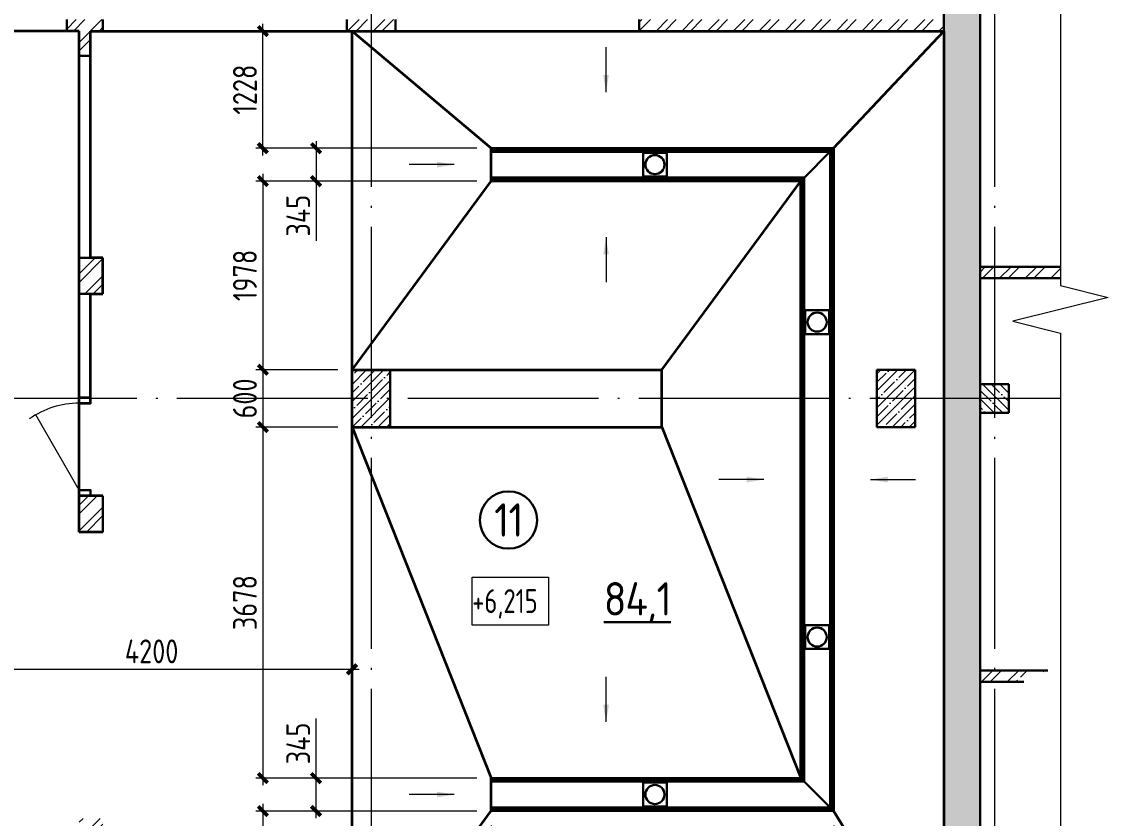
# Model space of a CAD drawing. Extents: x -965262 to 1142518, y -357520 to 71675.
# Drawn here: x 568645 to 580030, y -207754 to -199408 of the extents above; entities that cross this region are included whole.
import ezdxf

# ---------------------------------------------------------------- set-up
doc = ezdxf.new("R2010")
doc.units = 0
doc.header["$LTSCALE"] = 10
doc.linetypes.add('DOTE', pattern=[2.42, 2, -0.2, 0.02, -0.2])
doc.layers.get('0').update_dxf_attribs({"linetype": 'CONTINUOUS', "lineweight": 30})
doc.layers.get('Defpoints').update_dxf_attribs({"linetype": 'CONTINUOUS'})
for name, color, linetype, lineweight in [('DOTE', 7, 'DOTE', 9), ('ВК', 5, 'CONTINUOUS', 30), ('Лотки_трапы_выпуски', 5, 'CONTINUOUS', 30), ('полы', 3, 'CONTINUOUS', 35)]:
    doc.layers.add(name, color=color, linetype=linetype, lineweight=lineweight)
doc.styles.add('GOST 2.304', font='isocpeur.ttf', dxfattribs={"width": 0.75, "height": 250})
doc.styles.add('GOST-2.304_Type-B', font='isocpeur.ttf', dxfattribs={"width": 0.9})
doc.styles.add('ГОСТ 2м', font='isocpeur.ttf', dxfattribs={"width": 0.8, "height": 250})
doc.dimstyles.new('ГОСТ 2м', dxfattribs={"dimtxt": 250, "dimasz": 100, "dimexe": 75, "dimexo": 150, "dimgap": 62.5, "dimtad": 1, "dimdec": 0, "dimtxsty": 'ГОСТ 2м', "dimblk": 'ARCHTICK', "dimcen": 150, "dimdle": 75, "dimclrd": 256, "dimclre": 256, "dimclrt": 256, "dimadec": 0, "dimazin": 0, "dimtfac": 1, "dimtdec": 0, "dimtmove": 0, "dimatfit": 3, "dimldrblk": 'OBLIQUE', "dimfxl": 1, "dimlwd": 15, "dimlwe": 15, "dimarcsym": 0})
pattern_1 = [(45, (487763.99, -212475.13), (-89.80256, 89.80256), []), (45, (487853.79, -212475.13), (-89.80256, 89.80256), [158.75, -31.75, 0, -31.75])]

# ---------------------------------------------------------------- blocks, each defined once
blk = doc.blocks.new('_ArchTick')
at = {"color": 0, "linetype": 'ByBlock', "lineweight": 0, "const_width": 0.4}
blk.add_lwpolyline([(-0.5, -0.5), (0.5, 0.5)], dxfattribs=at)
blk = doc.blocks.new('*D2018')
at = {"lineweight": 15, "transparency": 16777216}
for p, q in [((567906, -206043), (567906, -206118)), ((572106, -206043), (572106, -206118)), ((567831, -206193), (572181, -206193))]:
    blk.add_line(p, q, dxfattribs=at)
at = {"layer": 'Defpoints', "color": 0, "lineweight": 15, "transparency": 16777216}
for p in [(567906, -206193), (572106, -206193), (572106, -206193)]:
    blk.add_point(p, dxfattribs=at)
at = {"lineweight": 15, "transparency": 16777216, "xscale": 100, "yscale": 100, "zscale": 100, "rotation": 180}
blk.add_blockref('_ArchTick', (567906, -206193), dxfattribs=at)
at = {"lineweight": 15, "transparency": 16777216, "xscale": 100, "yscale": 100, "zscale": 100}
blk.add_blockref('_ArchTick', (572106, -206193), dxfattribs=at)
at = {"lineweight": 15, "transparency": 16777216, "insert": (570006, -206005), "char_height": 250, "attachment_point": 5, "style": 'ГОСТ 2м'}
blk.add_mtext('4200', dxfattribs=at)
blk = doc.blocks.new('_Oblique')
at = {"color": 0, "linetype": 'ByBlock', "lineweight": -2}
blk.add_line((-0.5, -0.5), (0.5, 0.5), dxfattribs=at)
blk = doc.blocks.new('*D2088')
at = {"lineweight": 15, "transparency": 16777216}
for p, q in [((571172, -200808), (571172, -199430)), ((573413, -199505), (571097, -199505)), ((573413, -200733), (571097, -200733))]:
    blk.add_line(p, q, dxfattribs=at)
at = {"layer": 'Defpoints', "color": 0, "lineweight": 15, "transparency": 16777216}
for p in [(571172, -199505), (573563, -199505, 1451), (573563, -200733, -30)]:
    blk.add_point(p, dxfattribs=at)
at = {"lineweight": 15, "transparency": 16777216, "xscale": 100, "yscale": 100, "zscale": 100}
for p, rotation in [((571172, -199505), 90), ((571172, -200733), 270)]:
    blk.add_blockref('_ArchTick', p, dxfattribs=dict(at, rotation=rotation))
at = {"lineweight": 15, "transparency": 16777216, "insert": (570984, -200119), "char_height": 250, "attachment_point": 5, "rotation": 90, "style": 'ГОСТ 2м'}
blk.add_mtext('1228', dxfattribs=at)
blk = doc.blocks.new('*D2089')
at = {"lineweight": 15, "transparency": 16777216}
for p, q in [((571729, -200658), (571729, -201078)), ((573413, -200733), (571654, -200733)), ((573413, -201078), (571654, -201078)), ((571729, -201078), (571729, -201703))]:
    blk.add_line(p, q, dxfattribs=at)
at = {"layer": 'Defpoints', "color": 0, "lineweight": 15, "transparency": 16777216}
for p in [(573563, -200733, -30), (571729, -201078), (573563, -201078, -30)]:
    blk.add_point(p, dxfattribs=at)
at = {"lineweight": 15, "transparency": 16777216, "xscale": 100, "yscale": 100, "zscale": 100}
for p, rotation in [((571729, -200733), 90), ((571729, -201078), 270)]:
    blk.add_blockref('_ArchTick', p, dxfattribs=dict(at, rotation=rotation))
at = {"lineweight": 15, "transparency": 16777216, "insert": (571542, -201440), "char_height": 250, "attachment_point": 5, "rotation": 90, "style": 'ГОСТ 2м'}
blk.add_mtext('345', dxfattribs=at)
blk = doc.blocks.new('*D2090')
at = {"lineweight": 15, "transparency": 16777216}
for p, q in [((571172, -201003), (571172, -203130)), ((573413, -201078), (571097, -201078)), ((571956, -203055), (571097, -203055))]:
    blk.add_line(p, q, dxfattribs=at)
at = {"layer": 'Defpoints', "color": 0, "lineweight": 15, "transparency": 16777216}
for p in [(573563, -201078, -30), (571172, -203055), (572106, -203055, 1451)]:
    blk.add_point(p, dxfattribs=at)
at = {"lineweight": 15, "transparency": 16777216, "xscale": 100, "yscale": 100, "zscale": 100}
for p, rotation in [((571172, -201078), 90), ((571172, -203055), 270)]:
    blk.add_blockref('_ArchTick', p, dxfattribs=dict(at, rotation=rotation))
at = {"lineweight": 15, "transparency": 16777216, "insert": (570984, -202066), "char_height": 250, "attachment_point": 5, "rotation": 90, "style": 'ГОСТ 2м'}
blk.add_mtext('1978', dxfattribs=at)
blk = doc.blocks.new('*D2091')
at = {"lineweight": 15, "transparency": 16777216}
for p, q in [((571172, -202980), (571172, -203730)), ((571956, -203055), (571097, -203055)), ((571956, -203655), (571097, -203655))]:
    blk.add_line(p, q, dxfattribs=at)
at = {"layer": 'Defpoints', "color": 0, "lineweight": 15, "transparency": 16777216}
for p in [(572106, -203055, 1451), (571172, -203655), (572106, -203655, 1451)]:
    blk.add_point(p, dxfattribs=at)
at = {"lineweight": 15, "transparency": 16777216, "xscale": 100, "yscale": 100, "zscale": 100}
for p, rotation in [((571172, -203055), 90), ((571172, -203655), 270)]:
    blk.add_blockref('_ArchTick', p, dxfattribs=dict(at, rotation=rotation))
at = {"lineweight": 15, "transparency": 16777216, "insert": (570984, -203355), "char_height": 250, "attachment_point": 5, "rotation": 90, "style": 'ГОСТ 2м'}
blk.add_mtext('600', dxfattribs=at)
blk = doc.blocks.new('*D2092')
at = {"lineweight": 15, "transparency": 16777216}
for p, q in [((571956, -203655), (571097, -203655)), ((571172, -203580), (571172, -207408)), ((573413, -207333), (571097, -207333))]:
    blk.add_line(p, q, dxfattribs=at)
at = {"layer": 'Defpoints', "color": 0, "lineweight": 15, "transparency": 16777216}
for p in [(572106, -203655, 1451), (571172, -207333), (573563, -207333, -30)]:
    blk.add_point(p, dxfattribs=at)
at = {"lineweight": 15, "transparency": 16777216, "xscale": 100, "yscale": 100, "zscale": 100}
for p, rotation in [((571172, -203655), 90), ((571172, -207333), 270)]:
    blk.add_blockref('_ArchTick', p, dxfattribs=dict(at, rotation=rotation))
at = {"lineweight": 15, "transparency": 16777216, "insert": (570984, -205494), "char_height": 250, "attachment_point": 5, "rotation": 90, "style": 'ГОСТ 2м'}
blk.add_mtext('3678', dxfattribs=at)
blk = doc.blocks.new('*D2093')
at = {"lineweight": 15, "transparency": 16777216}
for p, q in [((571729, -207333), (571729, -206708)), ((573413, -207333), (571654, -207333)), ((571729, -207753), (571729, -207333)), ((573413, -207678), (571654, -207678))]:
    blk.add_line(p, q, dxfattribs=at)
at = {"layer": 'Defpoints', "color": 0, "lineweight": 15, "transparency": 16777216}
for p in [(571729, -207333), (573563, -207333, -30), (573563, -207678, -30)]:
    blk.add_point(p, dxfattribs=at)
at = {"lineweight": 15, "transparency": 16777216, "xscale": 100, "yscale": 100, "zscale": 100}
for p, rotation in [((571729, -207333), 90), ((571729, -207678), 270)]:
    blk.add_blockref('_ArchTick', p, dxfattribs=dict(at, rotation=rotation))
at = {"lineweight": 15, "transparency": 16777216, "insert": (571542, -206970), "char_height": 250, "attachment_point": 5, "rotation": 90, "style": 'ГОСТ 2м'}
blk.add_mtext('345', dxfattribs=at)
blk = doc.blocks.new('*D2094')
at = {"lineweight": 15, "transparency": 16777216}
for p, q in [((571172, -207603), (571172, -209610)), ((573413, -207678), (571097, -207678)), ((572356, -209535), (571097, -209535))]:
    blk.add_line(p, q, dxfattribs=at)
at = {"layer": 'Defpoints', "color": 0, "lineweight": 15, "transparency": 16777216}
for p in [(573563, -207678, -30), (571172, -209535), (572506, -209535, 1451)]:
    blk.add_point(p, dxfattribs=at)
at = {"lineweight": 15, "transparency": 16777216, "xscale": 100, "yscale": 100, "zscale": 100}
for p, rotation in [((571172, -207678), 90), ((571172, -209535), 270)]:
    blk.add_blockref('_ArchTick', p, dxfattribs=dict(at, rotation=rotation))
at = {"lineweight": 15, "transparency": 16777216, "insert": (570984, -208606), "char_height": 250, "attachment_point": 5, "rotation": 90, "style": 'ГОСТ 2м'}
blk.add_mtext('1857', dxfattribs=at)
blk = doc.blocks.new('*D2095')
at = {"lineweight": 15, "transparency": 16777216}
for p, q in [((573563, -207828), (573563, -210382)), ((572106, -208035), (572106, -210382)), ((572031, -210307), (573638, -210307))]:
    blk.add_line(p, q, dxfattribs=at)
at = {"layer": 'Defpoints', "color": 0, "lineweight": 15, "transparency": 16777216}
for p in [(573563, -207678, -30), (572106, -207885, 1451), (573563, -210307)]:
    blk.add_point(p, dxfattribs=at)
at = {"lineweight": 15, "transparency": 16777216, "xscale": 100, "yscale": 100, "zscale": 100, "rotation": 180}
blk.add_blockref('_ArchTick', (572106, -210307), dxfattribs=at)
at = {"lineweight": 15, "transparency": 16777216, "xscale": 100, "yscale": 100, "zscale": 100}
blk.add_blockref('_ArchTick', (573563, -210307), dxfattribs=at)
at = {"lineweight": 15, "transparency": 16777216, "insert": (572835, -210119), "char_height": 250, "attachment_point": 5, "style": 'ГОСТ 2м'}
blk.add_mtext('1456', dxfattribs=at)
blk = doc.blocks.new('*D2096')
at = {"lineweight": 15, "transparency": 16777216}
for p, q in [((573563, -207828), (573563, -210382)), ((577153, -207828), (577153, -210382)), ((573488, -210307), (577228, -210307))]:
    blk.add_line(p, q, dxfattribs=at)
at = {"layer": 'Defpoints', "color": 0, "lineweight": 15, "transparency": 16777216}
for p in [(573563, -207678, -30), (577153, -207678, -30), (577153, -210307)]:
    blk.add_point(p, dxfattribs=at)
at = {"lineweight": 15, "transparency": 16777216, "xscale": 100, "yscale": 100, "zscale": 100, "rotation": 180}
blk.add_blockref('_ArchTick', (573563, -210307), dxfattribs=at)
at = {"lineweight": 15, "transparency": 16777216, "xscale": 100, "yscale": 100, "zscale": 100}
blk.add_blockref('_ArchTick', (577153, -210307), dxfattribs=at)
at = {"lineweight": 15, "transparency": 16777216, "insert": (575358, -210119), "char_height": 250, "attachment_point": 5, "style": 'ГОСТ 2м'}
blk.add_mtext('3590', dxfattribs=at)
blk = doc.blocks.new('*D2097')
at = {"lineweight": 15, "transparency": 16777216}
for p, q in [((577153, -207828), (577153, -210382)), ((578306, -207828), (578306, -210382)), ((577078, -210307), (578381, -210307))]:
    blk.add_line(p, q, dxfattribs=at)
at = {"layer": 'Defpoints', "color": 0, "lineweight": 15, "transparency": 16777216}
for p in [(577153, -207678, -30), (578306, -207678), (578306, -210307)]:
    blk.add_point(p, dxfattribs=at)
at = {"lineweight": 15, "transparency": 16777216, "xscale": 100, "yscale": 100, "zscale": 100, "rotation": 180}
blk.add_blockref('_ArchTick', (577153, -210307), dxfattribs=at)
at = {"lineweight": 15, "transparency": 16777216, "xscale": 100, "yscale": 100, "zscale": 100}
blk.add_blockref('_ArchTick', (578306, -210307), dxfattribs=at)
at = {"lineweight": 15, "transparency": 16777216, "insert": (577730, -210119), "char_height": 250, "attachment_point": 5, "style": 'ГОСТ 2м'}
blk.add_mtext('1154', dxfattribs=at)

msp = doc.modelspace()

# ---------------------------------------------------------------- hatches: boundary and pattern name
at = {"lineweight": 15}
h = msp.add_hatch(dxfattribs=at)
h.set_pattern_fill('ANSI35', scale=40)
h.set_pattern_definition([(45, (-1948735.46, -16263.3), (-179.605122, 179.605122), []), (45, (-1948555.86, -16263.3), (-179.605122, 179.605122), [317.5, -63.5, 0, -63.5])])
h.paths.add_polyline_path([(578306.5, -213755.1), (578306.5, -196805.1), (579121.8, -196805.1), (579121.8, -197205.1), (578686.5, -197205.1), (578686.5, -213754.9)])
h.paths.add_polyline_path([(578306.5, -216034.7), (578686.8, -216034.7), (578686.8, -214654.9), (578306.5, -214654.9)])
h.paths.add_polyline_path([(578306.5, -221905.1), (578306.5, -216934.7), (578686.5, -216934.7), (578686.5, -221505.1), (579436.5, -221505.1), (579436.5, -221905.1)])
h = msp.add_hatch(dxfattribs=at)
h.set_pattern_fill('ANSI32', scale=20)
h.set_pattern_definition([(45, (1288949.53, -215134.9), (-134.70384, 134.70384), []), (45, (1289039.33, -215134.9), (-134.70384, 134.70384), [])])
h.paths.add_polyline_path([(548506.5, -211145.1), (547106, -211145.1), (547106, -211015.1), (546986, -211015.1), (546986, -211145.1), (542606.5, -211145.1), (542606.5, -211265.1), (548256.5, -211265.1), (548256.5, -211525.1), (548506.5, -211525.1)], flags=17)
h.paths.add_polyline_path([(548506.5, -211145.1), (547106.5, -211145.1), (547106.5, -211015.1), (546986.5, -211015.1), (546986.5, -211145.1), (542606.5, -211145.1), (542606.5, -211265.1), (548256.5, -211265.1), (548256.5, -211525.1), (548506.5, -211525.1)], flags=16)
h.paths.add_polyline_path([(569496.5, -207755.1), (569366.5, -207755.1), (569366.5, -207885.1), (569496.5, -207885.1)], flags=17)
h.paths.add_polyline_path([(569496.5, -207755.1), (569366.5, -207755.1), (569366.5, -207885.1), (569496.5, -207885.1)], flags=16)
h.paths.add_polyline_path([(573826.5, -218835.1), (573706.5, -218835.1), (573706.5, -219125.1), (573826.5, -219125.1)], flags=17)
h.paths.add_polyline_path([(543006.5, -203175.1), (543006.5, -203055.1), (545556, -203055.2), (545556, -203175.1), (545426, -203175.1), (545426, -204225.1), (545306, -204225.1), (545306.1, -203175.1), (543006.5, -203175.1)])
h.paths.add_polyline_path([(546986, -203305.2), (546986, -203175.1), (546466, -203175.1), (546466, -203055.1), (546986, -203055.1), (546986, -199255.1), (547106, -199257.7), (547106, -199385.1), (547236, -199385.1), (547236, -199505.1), (547106, -199505.1), (547106, -203305.2), (546986, -203305.2)])
h.paths.add_polyline_path([(546986, -204225.1), (546986, -203845.2), (547106, -203845.2), (547106, -204225.1)])
h.paths.add_polyline_path([(546986, -205514.9), (546986, -205135.1), (547106, -205135.1), (547106, -205514.9), (546986, -205514.9)])
h.paths.add_polyline_path([(542606.5, -206305.1), (542606.5, -206185.2), (545306, -206185.2), (545306, -205135.1), (545426, -205135.1), (545426, -206185), (545556, -206185.1), (545556, -206305.1), (542606.5, -206305.1)])
h.paths.add_polyline_path([(546986.1, -206435.1), (546986, -206305.1), (546466.3, -206305.1), (546466.3, -206185.1), (546986, -206185.1), (546986, -206054.9), (547106, -206054.9), (547106, -206435.1), (546986, -206435.1)])
h.paths.add_polyline_path([(546856, -208915), (546856, -208535), (547106, -208535), (547106, -208915)])
h.paths.add_polyline_path([(542606.5, -211265.1), (542606.5, -211145.1), (546986.9, -211145.1), (546986.9, -211015.1), (547106, -211014.8), (547107, -211145.1), (548506.5, -211145.1), (548506.5, -211525.1), (548256.5, -211525.1), (548256.5, -211265.1), (542606.5, -211265.1)])
h.paths.add_polyline_path([(543006, -215255.1), (543006.5, -215135.1), (548106.5, -215135.1), (548106.5, -215255.1), (543006.5, -215255.1)])
h.paths.add_polyline_path([(548256.5, -215055.1), (548256.5, -214535.1), (548506.5, -214535.1), (548506.5, -215055.1)])
h.paths.add_polyline_path([(546986, -198055.1), (546986, -197355.1), (547106, -197355.1), (547106, -198055.1)])
h.paths.add_polyline_path([(548146, -199505.1), (548146, -199385.1), (548561.5, -199385.1), (548561.5, -199505.1)])
h.paths.add_polyline_path([(551051.5, -199505.1), (551051.5, -199385.1), (551558.9, -199385.1), (551561.4, -199505.1)])
h.paths.add_polyline_path([(554051.5, -199505.1), (554051.5, -199385.1), (554561.4, -199385.1), (554561.4, -199505.1)])
h.paths.add_polyline_path([(557051.5, -199505.1), (557051.5, -199385.1), (557561.4, -199385.1), (557561.4, -199505.1)])
h.paths.add_polyline_path([(560051.5, -199505.1), (560051.5, -199385.1), (560561.4, -199385.1), (560561.4, -199505.1)])
h.paths.add_polyline_path([(563051.5, -199505.1), (563051.5, -199385.1), (563561.4, -199385.1), (563561.4, -199505.1)])
h.paths.add_polyline_path([(566051.5, -199505.1), (566051.5, -199385.1), (566561.4, -199385.1), (566561.4, -199505.1)])
h.paths.add_polyline_path([(569116.5, -199505.1), (569116.5, -199385.1), (569496.5, -199385.1), (569496.5, -199505.1), (569366.5, -199505.1), (569366.5, -199765.1), (569246.5, -199765.1), (569246.5, -199505.1)])
h.paths.add_polyline_path([(572051.5, -199505.1), (572051.5, -199385.1), (572561.4, -199385.1), (572561.4, -199505.1)])
h.paths.add_polyline_path([(575116.5, -199505.1), (575116.5, -199385.1), (578306.5, -199385.1), (578306.5, -199505.1)])
h.paths.add_polyline_path([(569246.5, -202260.1), (569246.5, -201880.1), (569496.5, -201880.1), (569496.5, -202260.1)])
h.paths.add_polyline_path([(569246.5, -204755.1), (569246.5, -204375.1), (569496.5, -204375.1), (569496.5, -204755.1)])
h.paths.add_polyline_path([(569246.5, -208135.1), (569246.5, -207755.1), (569496.5, -207755.1), (569496.5, -208005.1), (569366.5, -208005.1), (569366.5, -208135.1)])
h.paths.add_polyline_path([(570546.5, -208005.1), (570546.5, -207885.1), (570926.5, -207885.1), (570926.5, -208005.1)])
h.paths.add_polyline_path([(571976.5, -208005.1), (571976.5, -207885.1), (572226.5, -207885.1), (572226.5, -209055.1), (572106.5, -209055.1), (572106.5, -208005.1)])
h.paths.add_polyline_path([(572506.5, -209655.1), (572506.5, -209535.1), (577606.5, -209535.1), (577606.5, -209655.1)])
h.paths.add_polyline_path([(578006.5, -209655.1), (578006.5, -209535.1), (578306.5, -209535.1), (578306.5, -209655.1)])
h.paths.add_polyline_path([(571976.5, -212995.1), (571976.5, -212875.1), (572106.5, -212875.1), (572106.5, -211720.1), (572226.5, -211720.1), (572226.5, -212875.1), (578306.5, -212875.1), (578306.5, -212995.1)])
h.paths.add_polyline_path([(572106.5, -210810.1), (572106.5, -209655.1), (572226.5, -209655.1), (572226.5, -210810.1)])
h.paths.add_polyline_path([(569246.5, -210630.1), (569246.5, -210250.1), (569496.5, -210250.1), (569496.5, -210630.1)])
h.paths.add_polyline_path([(569246.5, -212995.1), (569246.5, -212745.1), (569366.5, -212745.1), (569366.5, -212875.1), (571066.5, -212875.1), (571066.5, -212995.1)])
h.paths.add_polyline_path([(578006.5, -215175.1), (578006.5, -215055.1), (578306.5, -215055.1), (578306.5, -215175.1), (578006.5, -215175.1)])
h.paths.add_polyline_path([(578006.5, -215655.1), (578006.5, -215535.1), (578306.5, -215535.1), (578306.5, -215655.1), (578006.5, -215655.1)])
h.paths.add_polyline_path([(573706.5, -219125.1), (573706.5, -215815.1), (576406.5, -215815.1), (576406.5, -217035.1), (578306.5, -217035.1), (578306.5, -217155.1), (576286.5, -217155.1), (576286.5, -215935.1), (573826.5, -215935.1), (573826.5, -219125.1)])
h.paths.add_polyline_path([(571726.1, -220285.1), (571726, -220165.1), (573706.5, -220165.1), (573706.5, -220035.1), (573826.5, -220035.1), (573826.5, -220285.1), (571726, -220285.1)])
h.paths.add_polyline_path([(571606.1, -221355.1), (571606.1, -220545.1), (571726.1, -220545.1), (571726.1, -221355.1)])
h.paths.add_polyline_path([(546986.9, -211145.1), (546986.5, -211145.1), (546986.5, -211015.1), (546986.9, -211015.1)], flags=16)
h.paths.add_polyline_path([(547107, -211145.1), (547106.5, -211145.1), (547106.5, -211015.1), (547107, -211015.1)], flags=16)
h.paths.add_polyline_path([(573826.5, -218835.1), (573706.5, -218835.1), (573706.5, -218825.1), (573826.5, -218825.1)], flags=17)
h = msp.add_hatch(dxfattribs=at)
h.set_pattern_fill('ANSI32', scale=20)
h.set_pattern_definition([(45, (579292.64, -206273.39), (-134.704, 134.704), []), (45, (579382.44, -206273.39), (-134.704, 134.704), [])])
h.paths.add_polyline_path([(579530.1, -206205.1), (579396.1, -206205.1), (579030.1, -206296.6), (579144.1, -206325.1), (579530.1, -206325.1)], flags=17)
h.paths.add_polyline_path([(578936.5, -210825.1), (578936.5, -210945.1)], flags=17)
h.paths.add_polyline_path([(579530.1, -215355.1), (579530.1, -215415.1)], flags=17)
h.paths.add_polyline_path([(579530.1, -215295.1), (579530.1, -215355.1)], flags=17)
h.paths.add_polyline_path([(579530.1, -215415.1), (578986.5, -215415.1), (578986.5, -215295.1), (579530.1, -215295.1)])
h.paths.add_polyline_path([(578936.5, -210945.1), (578686.5, -210945.1), (578686.5, -210825.1), (578936.5, -210825.1)])
h.paths.add_polyline_path([(578936.5, -210945.1), (578936.5, -210825.1)], flags=17)
h.paths.add_polyline_path([(579530.1, -206325.1), (578686.5, -206325.1), (578686.5, -206205.1), (579530.1, -206205.1)])
h.paths.add_polyline_path([(579530.1, -202095.1), (578686.5, -202095.1), (578686.5, -201975.1), (579530.1, -201975.1)])
h = msp.add_hatch(dxfattribs=at)
h.set_pattern_fill('ANSI35', scale=20, style=0)
h.set_pattern_definition(pattern_1)
h.paths.add_polyline_path([(572506.5, -203055.1), (572106.5, -203055.1), (572106.5, -203655.1), (572506.5, -203655.1)])
h = msp.add_hatch(dxfattribs=at)
h.set_pattern_fill('ANSI35', scale=20, style=0)
h.set_pattern_definition(pattern_1)
h.paths.add_polyline_path([(578006.5, -203055.1), (577606.5, -203055.1), (577606.5, -203655.1), (578006.5, -203655.1)])
h = msp.add_hatch(dxfattribs=at)
h.set_pattern_fill('ANSI35', scale=20, angle=90, style=0)
h.set_pattern_definition([(135, (487763.99, -212475.13), (-89.80256, -89.80256), []), (135, (487763.99, -212385.33), (-89.80256, -89.80256), [158.75, -31.75, 0, -31.75])])
h.paths.add_polyline_path([(578836.5, -203205.1), (578686.5, -203205.1), (578686.5, -203355.1), (578836.5, -203355.1)])
h.paths.add_polyline_path([(578836.5, -203355.1), (578686.5, -203355.1), (578686.5, -203505.1), (578836.5, -203505.1)])
h.paths.add_polyline_path([(578986.5, -203355.1), (578836.5, -203355.1), (578836.5, -203505.1), (578986.5, -203505.1)])
h.paths.add_polyline_path([(578986.5, -203205.1), (578836.5, -203205.1), (578836.5, -203355.1), (578986.5, -203355.1)])

# ---------------------------------------------------------------- linework, layer by layer
at = {"color": 5, "lineweight": 15, "ltscale": 10, "extrusion": (1, 0, 0)}
for p, q in [((579530.1, -184617.3, 13061.6), (579530.1, -202171.6, 13061.6)), ((579530.1, -202671.6, 13061.6), (579530.1, -222225.9, 13061.6))]:
    msp.add_line(p, q, dxfattribs=at)
at = {"color": 7, "lineweight": 30}
for p, q in [((578306.5, -196805.1, 11253.1), (578306.5, -213755.1, 11253.1)), ((578686.5, -213754.9, 11253.1), (578686.5, -197205.1, 11253.1)), ((572106.5, -203055.1, 11253.1), (572106.5, -203655.1, 11253.1)), ((572506.5, -203055.1, 11253.1), (572106.5, -203055.1, 11253.1)), ((572506.5, -203655.1, 11253.1), (572506.5, -203055.1, 11253.1)), ((577606.5, -203055.1, 11253.1), (577606.5, -203655.1, 11253.1)), ((578006.5, -203055.1, 11253.1), (577606.5, -203055.1, 11253.1)), ((578006.5, -203655.1, 11253.1), (578006.5, -203055.1, 11253.1)), ((578686.5, -203205.1, 11253.1), (578686.5, -203505.1, 11253.1)), ((578986.5, -203205.1, 11253.1), (578686.5, -203205.1, 11253.1)), ((578986.5, -203505.1, 11253.1), (578986.5, -203205.1, 11253.1)), ((578686.5, -203505.1, 11253.1), (578986.5, -203505.1, 11253.1)), ((572106.5, -203655.1, 11253.1), (572506.5, -203655.1, 11253.1)), ((577606.5, -203655.1, 11253.1), (578006.5, -203655.1, 11253.1))]:
    msp.add_line(p, q, dxfattribs=at)
at = {"color": 7}
for p, q in [((569116.5, -199505.1, 11253.1), (569116.5, -199385.1, 11253.1)), ((569496.5, -199385.1, 11253.1), (569496.5, -199505.1, 11253.1)), ((572051.5, -199505.1, 11253.1), (572051.5, -199385.1, 11253.1)), ((572561.4, -199385.1, 11253.1), (572561.4, -199505.1, 11253.1)), ((575116.5, -199505.1, 11253.1), (575116.5, -199385.1, 11253.1)), ((578306.5, -199385.1, 11253.1), (578306.5, -199505.1, 11253.1)), ((569246.5, -199505.1, 11253.1), (569116.5, -199505.1, 11253.1)), ((569116.5, -199505.1, 11253.1), (569116.5, -199505.1, 11253.1)), ((569246.5, -199765.1, 11253.1), (569246.5, -199505.1, 11253.1)), ((569366.5, -199505.1, 11253.1), (569366.5, -199765.1, 11253.1)), ((569496.5, -199505.1, 11253.1), (569366.5, -199505.1, 11253.1)), ((572051.5, -199505.1, 11253.1), (572051.5, -199505.1, 11253.1)), ((572561.4, -199505.1, 11253.1), (572051.5, -199505.1, 11253.1)), ((575116.5, -199505.1, 11253.1), (575116.5, -199505.1, 11253.1)), ((578306.5, -199505.1, 11253.1), (575116.5, -199505.1, 11253.1)), ((569366.5, -199765.1, 11253.1), (569246.5, -199765.1, 11253.1)), ((569246.5, -201880.1, 11253.1), (569496.5, -201880.1, 11253.1)), ((569246.5, -202260.1, 11253.1), (569246.5, -201880.1, 11253.1)), ((569496.5, -201880.1, 11253.1), (569496.5, -202260.1, 11253.1)), ((579530.1, -201975.1, 11253.1), (578686.5, -201975.1, 11253.1)), ((578686.5, -201975.1, 11253.1), (578686.5, -202095.1, 11253.1)), ((579530.1, -202095.1, 11253.1), (578686.5, -202095.1, 11253.1)), ((569246.5, -202260.1, 11253.1), (569246.5, -202260.1, 11253.1)), ((569496.5, -202260.1, 11253.1), (569246.5, -202260.1, 11253.1)), ((569246.5, -204755.1, 11253.1), (569246.5, -204375.1, 11253.1)), ((569246.5, -204375.1, 11253.1), (569496.5, -204375.1, 11253.1)), ((569496.5, -204375.1, 11253.1), (569496.5, -204755.1, 11253.1)), ((569496.5, -204755.1, 11253.1), (569246.5, -204755.1, 11253.1)), ((569246.5, -204755.1, 11253.1), (569246.5, -204755.1, 11253.1)), ((579396.1, -206205.1, 11253.1), (578686.5, -206205.1, 11253.1)), ((578686.5, -206205.1, 11253.1), (578686.5, -206325.1, 11253.1)), ((579144.1, -206325.1, 11253.1), (578686.5, -206325.1, 11253.1))]:
    msp.add_line(p, q, dxfattribs=at)
at = {"color": 7, "lineweight": 15}
for p, q in [((566561.4, -199505.1, 11253.1), (569116.5, -199505.1, 11253.1)), ((569496.5, -199505.1, 11253.1), (572051.5, -199505.1, 11253.1)), ((572561.4, -199505.1, 11253.1), (575116.5, -199505.1, 11253.1)), ((569246.5, -199765.1, 11253.1), (569246.5, -201880.1, 11253.1)), ((569366.5, -199765.1, 11253.1), (569366.5, -201880.1, 11253.1)), ((569246.5, -202260.1, 11253.1), (569246.5, -203405.1, 11253.1)), ((569366.5, -202260.1, 11253.1), (569366.5, -203405.1, 11253.1)), ((569246.5, -204315.1, 11253.1), (568791.5, -203527, 11253.1)), ((573365.7, -205229.2, 9444.6), (574165.7, -205229.2, 9444.6)), ((573365.7, -205729.2, 9444.6), (573365.7, -205229.2, 9444.6)), ((574165.7, -205229.2, 9444.6), (574165.7, -205729.2, 9444.6)), ((574165.7, -205729.2, 9444.6), (573365.7, -205729.2, 9444.6))]:
    msp.add_line(p, q, dxfattribs=at)
at = {"color": 5, "lineweight": 15, "ltscale": 10, "elevation": 13061.6}
for points in [[(579530.1, -202171.6), (580030.1, -202296.6)], [(580030.1, -202296.6), (579030.1, -202546.6)], [(579030.1, -202546.6), (579530.1, -202671.6)]]:
    msp.add_lwpolyline(points, dxfattribs=at)
at = {"color": 7, "elevation": 11253.1}
for points in [[(569246.5, -203405.1), (569366.5, -203405.1), (569366.5, -203345.1), (569246.5, -203345.1)], [(569246.5, -204375.1), (569366.5, -204375.1), (569366.5, -204315.1), (569246.5, -204315.1)]]:
    msp.add_lwpolyline(points, close=True, dxfattribs=at)
at = {"color": 7}
msp.add_circle((573745.6, -204628.8, 9444.6), 300, dxfattribs=at)
at = {"color": 7, "lineweight": 15}
msp.add_arc((569246.5, -204315.1, 11253.1), 910, 90, 125, dxfattribs=at)
at = {"layer": 'DOTE', "color": 7, "ltscale": 100, "extrusion": (0, -1, 0)}
for p, q in [((572306.5, -184617.3, 9801.8), (572306.5, -223305.4, 9801.8)), ((578306.5, -184617.3, 9801.8), (578306.5, -223105.4, 9801.8)), ((578836.5, -184617.3, 9801.8), (578836.5, -223105.4, 9801.8))]:
    msp.add_line(p, q, dxfattribs=at)
at = {"layer": 'DOTE', "color": 7, "ltscale": 100}
msp.add_line((579530.1, -203355.1, 9801.8), (540558.2, -203355.1, 9801.8), dxfattribs=at)
at = {"layer": 'ВК', "ltscale": 100}
for p, q in [((575155.6, -200780.1, 9771.8), (575155.6, -201030.1, 9771.8)), ((575155.6, -200780.1, 9771.8), (575405.6, -200780.1, 9771.8)), ((575405.6, -200780.1, 9771.8), (575405.6, -201030.1, 9771.8)), ((575155.6, -201030.1, 9771.8), (575405.6, -201030.1, 9771.8)), ((576855.6, -202430.1, 9801.8), (576855.6, -202680.1, 9801.8)), ((576855.6, -202430.1, 9801.8), (577105.6, -202430.1, 9801.8)), ((577105.6, -202430.1, 9801.8), (577105.6, -202680.1, 9801.8)), ((576855.6, -202680.1, 9801.8), (577105.6, -202680.1, 9801.8)), ((576855.6, -205730.1, 9771.8), (576855.6, -205980.1, 9771.8)), ((576855.6, -205730.1, 9771.8), (577105.6, -205730.1, 9771.8)), ((577105.6, -205730.1, 9771.8), (577105.6, -205980.1, 9771.8)), ((576855.6, -205980.1, 9771.8), (577105.6, -205980.1, 9771.8)), ((575155.6, -207380.1, 9801.8), (575155.6, -207630.1, 9801.8)), ((575155.6, -207380.1, 9801.8), (575405.6, -207380.1, 9801.8)), ((575405.6, -207380.1, 9801.8), (575405.6, -207630.1, 9801.8)), ((575155.6, -207630.1, 9801.8), (575405.6, -207630.1, 9801.8))]:
    msp.add_line(p, q, dxfattribs=at)
at = {"layer": 'Лотки_трапы_выпуски', "color": 5}
for p, q in [((573562.7, -200732.6, 9771.8), (573562.7, -201077.6, 9771.8)), ((577152.7, -200732.6, 9771.8), (573562.7, -200732.6, 9771.8)), ((577132.7, -200752.6, 9771.8), (573562.7, -200752.6, 9771.8)), ((577115.2, -200770.1, 9771.8), (573562.7, -200770.1, 9771.8)), ((576807.7, -201077.6, 9771.8), (577152.7, -200732.6, 9771.8)), ((577115.2, -207640.1, 9771.8), (577115.2, -200770.1, 9771.8)), ((577132.7, -207657.6, 9771.8), (577132.7, -200752.6, 9771.8)), ((577152.7, -207677.6, 9771.8), (577152.7, -200732.6, 9771.8)), ((576845.2, -201040.1, 9771.8), (573562.7, -201040.1, 9771.8)), ((576845.2, -207370.1, 9771.8), (576845.2, -201040.1, 9771.8)), ((576827.7, -201057.6, 9771.8), (573562.7, -201057.6, 9771.8)), ((576807.7, -201077.6, 9771.8), (573562.7, -201077.6, 9771.8)), ((576807.7, -207332.6, 9771.8), (576807.7, -201077.6, 9771.8)), ((576827.7, -207352.6, 9771.8), (576827.7, -201057.6, 9771.8)), ((573562.7, -207332.6, 9771.8), (576807.7, -207332.6, 9771.8)), ((573562.7, -207677.6, 9771.8), (573562.7, -207332.6, 9771.8)), ((573562.7, -207352.6, 9771.8), (576827.7, -207352.6, 9771.8)), ((573562.7, -207370.1, 9771.8), (576845.2, -207370.1, 9771.8)), ((576807.7, -207332.6, 9771.8), (577152.7, -207677.6, 9771.8)), ((573562.7, -207640.1, 9771.8), (577115.2, -207640.1, 9771.8)), ((573562.7, -207657.6, 9771.8), (577132.7, -207657.6, 9771.8)), ((573562.7, -207677.6, 9771.8), (577152.7, -207677.6, 9771.8))]:
    msp.add_line(p, q, dxfattribs=at)
at = {"layer": 'Лотки_трапы_выпуски', "color": 5, "ltscale": 50}
for centre in [(575280.2, -200905.1, 9771.8), (576980.2, -202555.1, 9771.8), (576980.2, -205855.1, 9771.8), (575280.2, -207505.1, 9771.8)]:
    msp.add_circle(centre, 100, dxfattribs=at)
at = {"layer": 'полы'}
for p, q in [((569246.5, -199505.1, 11253.1), (547106, -199505.1, 11253.1)), ((569246.5, -204755.1, 11253.1), (569246.5, -199505.1, 11253.1)), ((569366.5, -201880.1, 11253.1), (569366.5, -199505.1, 11253.1)), ((569366.5, -199505.1, 11253.1), (578306.5, -199505.1, 11253.1)), ((572106.5, -207885.1, 11253.1), (572106.5, -199505.1, 11253.1)), ((572106.5, -199505.1, 11253.1), (573562.7, -200732.6, 9771.8)), ((577152.7, -200732.6, 9771.8), (578306.5, -199505.1, 11253.1)), ((578306.5, -199505.1, 11253.1), (578306.5, -209535.1, 11253.1)), ((573562.7, -201077.6, 9771.8), (573562.7, -200732.6, 9771.8)), ((573562.7, -200732.6, 9771.8), (577152.7, -200732.6, 9771.8)), ((577152.7, -200732.6, 9771.8), (577152.7, -207677.6, 9771.8)), ((572106.5, -203055.1, 11253.1), (573562.7, -201077.6, 9771.8)), ((576807.7, -201077.6, 9771.8), (573562.7, -201077.6, 9771.8)), ((575351.5, -203055.1, 11253.1), (576807.7, -201077.6, 9771.8)), ((576807.7, -207332.6, 9771.8), (576807.7, -201077.6, 9771.8)), ((569496.5, -201880.1, 11253.1), (569366.5, -201880.1, 11253.1)), ((569496.5, -202260.1, 11253.1), (569496.5, -201880.1, 11253.1)), ((569366.5, -203405.1, 11253.1), (569366.5, -202260.1, 11253.1)), ((569366.5, -202260.1, 11253.1), (569496.5, -202260.1, 11253.1)), ((572106.5, -203055.1, 11253.1), (575351.5, -203055.1, 11253.1)), ((575351.5, -203655.1, 11253.1), (575351.5, -203055.1, 11253.1)), ((569246.5, -204375.1, 11253.1), (569246.5, -203405.1, 11253.1)), ((569246.5, -203405.1, 11253.1), (569366.5, -203405.1, 11253.1)), ((572106.5, -203655.1, 11253.1), (573562.7, -207332.6, 9771.8)), ((572106.5, -203655.1, 11253.1), (575351.5, -203655.1, 11253.1)), ((575351.5, -203655.1, 11253.1), (576807.7, -207332.6, 9771.8)), ((569496.5, -204375.1, 11253.1), (569246.5, -204375.1, 11253.1)), ((569496.5, -204755.1, 11253.1), (569246.5, -204755.1, 11253.1)), ((573562.7, -207677.6, 9771.8), (573562.7, -207332.6, 9771.8)), ((573562.7, -207332.6, 9771.8), (576807.7, -207332.6, 9771.8)), ((572506.5, -209111.9, 10846.2), (573562.7, -207677.6, 9771.8)), ((577152.7, -207677.6, 9771.8), (573562.7, -207677.6, 9771.8)), ((577152.7, -207677.6, 9771.8), (578306.5, -209535.1, 11253.1))]:
    msp.add_line(p, q, dxfattribs=at)
at = {"layer": 'полы', "lineweight": 0, "ltscale": 50}
for p, q in [((574767.9, -200144.8, 9771.8), (574767.9, -199672.9, 9771.8)), ((573177.2, -200905.1, 9771.8), (572705.3, -200905.1, 9771.8)), ((574767.9, -201665.4, 9771.8), (574767.9, -202137.4, 9771.8)), ((576422.2, -204205.1, 9771.8), (575950.3, -204205.1, 9771.8)), ((577538.2, -204205.1, 9771.8), (578010.1, -204205.1, 9771.8)), ((574767.9, -206744.8, 9771.8), (574767.9, -206272.9, 9771.8)), ((573177.2, -207505.1, 9771.8), (572705.3, -207505.1, 9771.8))]:
    msp.add_line(p, q, dxfattribs=at)
for points in [[(574797.9, -199964.8, 9771.8), (574737.9, -199964.8, 9771.8), (574767.9, -200144.8, 9771.8)], [(572997.2, -200935.1, 9771.8), (572997.2, -200875.1, 9771.8), (573177.2, -200905.1, 9771.8)], [(574797.9, -201845.4, 9771.8), (574737.9, -201845.4, 9771.8), (574767.9, -201665.4, 9771.8)], [(576242.2, -204235.1, 9771.8), (576242.2, -204175.1, 9771.8), (576422.2, -204205.1, 9771.8)], [(577718.2, -204235.1, 9771.8), (577718.2, -204175.1, 9771.8), (577538.2, -204205.1, 9771.8)], [(574797.9, -206564.8, 9771.8), (574737.9, -206564.8, 9771.8), (574767.9, -206744.8, 9771.8)], [(572997.2, -207535.1, 9771.8), (572997.2, -207475.1, 9771.8), (573177.2, -207505.1, 9771.8)]]:
    msp.add_solid(points, dxfattribs=at)

# ---------------------------------------------------------------- texts
at = {"color": 7, "lineweight": 0, "style": 'GOST 2.304', "width": 0.75}
msp.add_text('+6,215', height=250, dxfattribs=at).set_placement((573365.3, -205603.2, 9444.6))
at = {"color": 7, "char_height": 350, "attachment_point": 5, "style": 'GOST-2.304_Type-B'}
for s, insert, width in [('{\\fISOCPEUR|b0|i0|c0|p34;\\T0.95;11}', (573745.6, -204628.8, 14155.7), 800), ('{\\fISOCPEUR|b0|i0|c0|p34;\\T0.95;\\L84,1}', (575095.8, -205495.5, 10895.9), 2000)]:
    msp.add_mtext(s, dxfattribs=dict(at, insert=insert, width=width))

# ---------------------------------------------------------------- dimensions: what is measured, and where the dimension line sits
at = {"lineweight": 15}
for base, p1, p2, picture, middle in [((571171.8929556, -199505.1324421, 9801.8250256), (573562.6889041, -200732.6324421, 9771.8250256), (573562.6889041, -199505.1324421, 11253.1149554), '*D2088', (570984.3929556, -200118.8824421, 9801.8250256)), ((571171.8929556, -203055.1324422, 9801.8250256), (573562.6889041, -201077.6324421, 9771.8250256), (572106.4803197, -203055.1324422, 11253.1149554), '*D2090', (570984.3929556, -202066.3824422, 9801.8250256)), ((571171.9, -203655.1, 9801.8), (572106.5, -203055.1, 11253.1), (572106.5, -203655.1, 11253.1), '*D2091', (570984.4, -203355.1, 9801.8)), ((571171.8929556, -207332.6324425, 9801.8250256), (572106.4803197, -203655.1324422, 11253.1149554), (573562.6889041, -207332.6324425, 9771.8250256), '*D2092', (570984.3929556, -205493.8824424, 9801.8250256)), ((571729.2, -207332.6, 9801.8), (573562.7, -207677.6, 9771.8), (573562.7, -207332.6, 9771.8), '*D2093', (571541.7, -206970.1, 9801.8)), ((571171.8929556, -209535.1324422, 9801.8250256), (573562.6889041, -207677.6324425, 9771.8250256), (572506.4803197, -209535.1324422, 11253.1149554), '*D2094', (570984.3929556, -208606.3824424, 9801.8250256))]:
    dim = msp.add_linear_dim(base=base, p1=p1, p2=p2, angle=90, dimstyle='ГОСТ 2м', dxfattribs=at)
    dim.commit()
    dim.dimension.update_dxf_attribs({"geometry": picture, "text_midpoint": middle})
dim = msp.add_linear_dim(base=(571729.2, -201077.6, 9801.8), p1=(573562.7, -200732.6, 9771.8), p2=(573562.7, -201077.6, 9771.8), angle=90, dimstyle='ГОСТ 2м', dxfattribs=at)
dim.commit()
dim.dimension.update_dxf_attribs({"geometry": '*D2089', "text_midpoint": (571729.2, -201440.1, 9801.8), "dimtype": 160})
for base, p1, p2, picture, middle in [((572106.5, -206192.8, 9801.8), (567906.3, -206192.8, 9801.8), (572106.5, -206192.8, 9801.8), '*D2018', (570006.4, -206005.3, 9801.8)), ((573562.7, -210306.8, 9801.8), (572106.5, -207885.1, 11253.1), (573562.7, -207677.6, 9771.8), '*D2095', (572834.6, -210119.3, 9801.8)), ((577152.7, -210306.8, 9801.8), (573562.7, -207677.6, 9771.8), (577152.7, -207677.6, 9771.8), '*D2096', (575357.7, -210119.3, 9801.8)), ((578306.5, -210306.8, 9801.8), (577152.7, -207677.6, 9771.8), (578306.5, -207677.6, 9801.8), '*D2097', (577729.6, -210119.3, 9801.8))]:
    dim = msp.add_linear_dim(base=base, p1=p1, p2=p2, dimstyle='ГОСТ 2м', dxfattribs=at)
    dim.commit()
    dim.dimension.update_dxf_attribs({"geometry": picture, "text_midpoint": middle})

doc.saveas('drawing.dxf')
